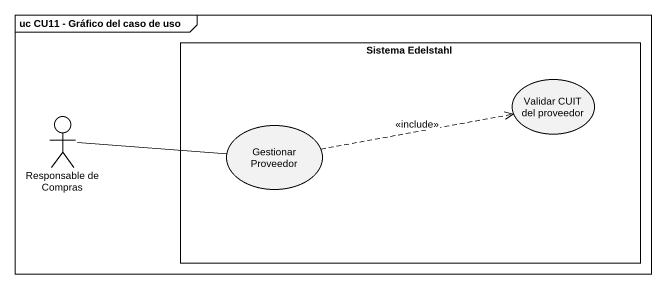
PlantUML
@startuml
mainframe uc CU11 - Gráfico del caso de uso
rectangle "Sistema Edelstahl" as Sistema_Edelstahl {
  usecase "Validar CUIT del proveedor" as Validar_CUIT_del_proveedor
  usecase "Gestionar Proveedor" as Gestionar_Proveedor
}
actor "Responsable de Compras" as Responsable_de_Compras
Responsable_de_Compras -right- Gestionar_Proveedor
Gestionar_Proveedor .right.> Validar_CUIT_del_proveedor : <<include>>
@enduml
